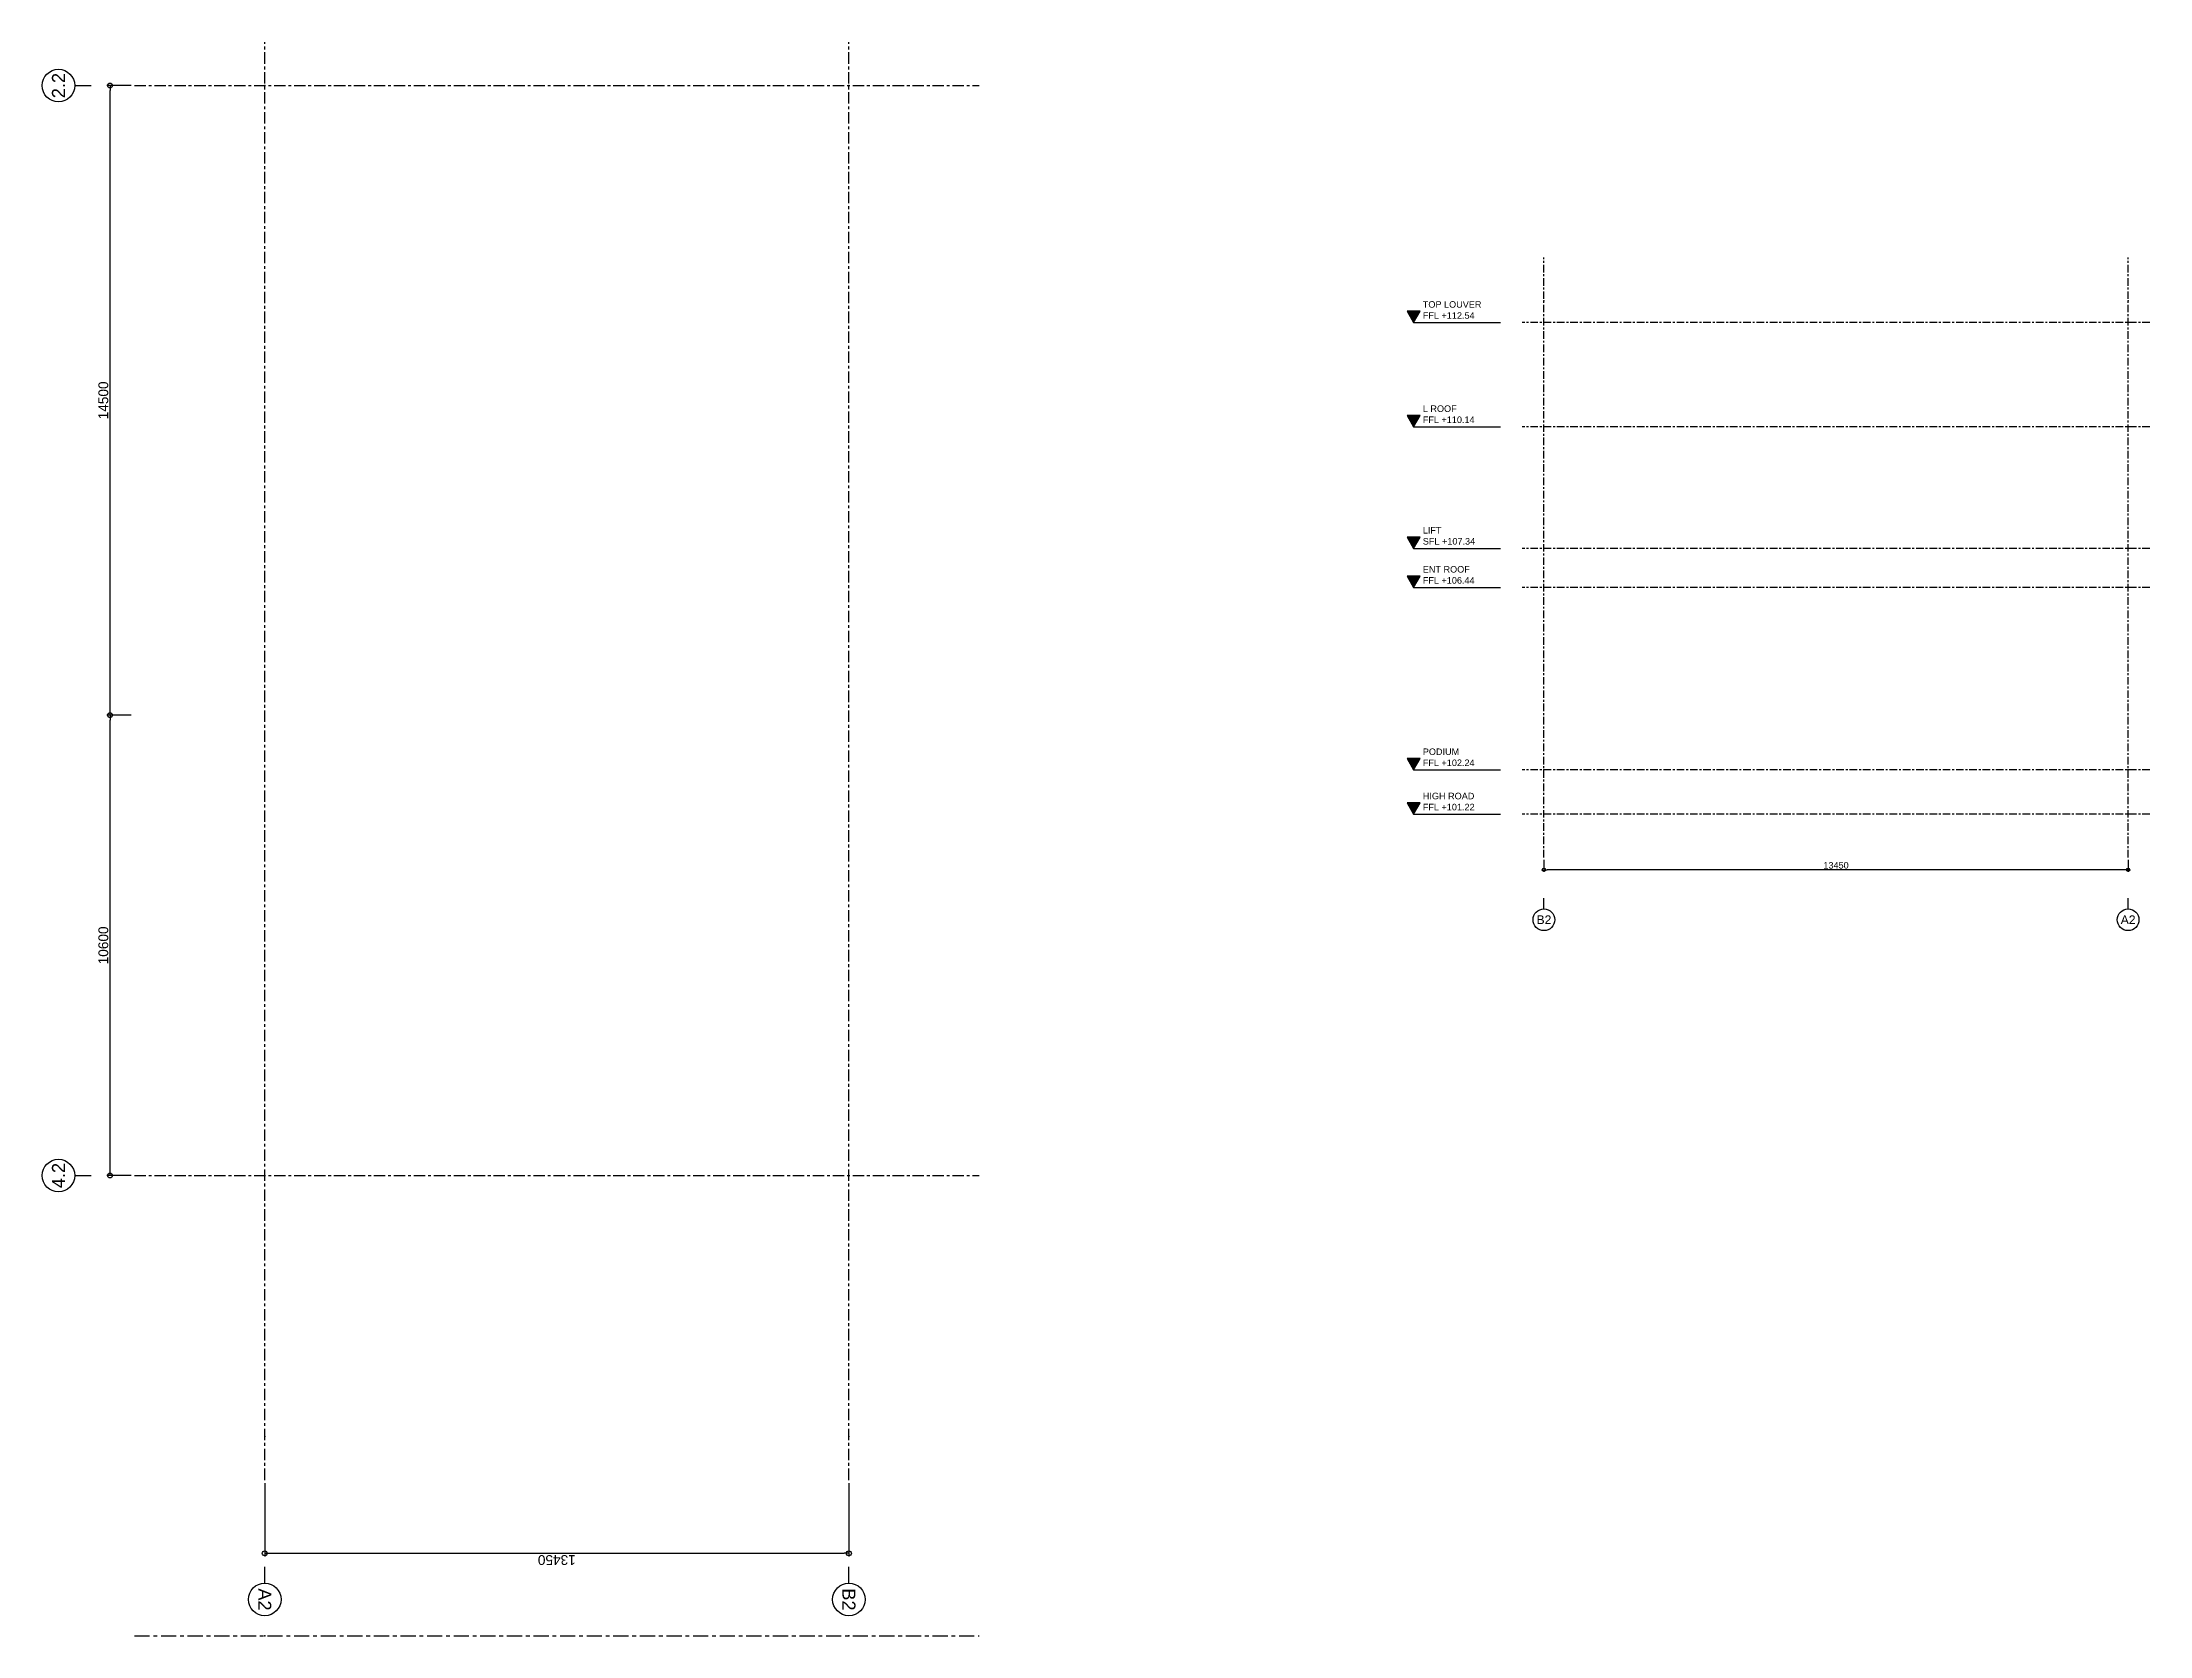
# Model space of a CAD drawing. Header units: millimetres. Extents: x -220592 to 404889, y -217665 to 38245.
# Drawn here: x -141942 to -93414, y -51406 to -14706 of the extents above; entities that cross this region are included whole.
import ezdxf
from ezdxf.enums import TextEntityAlignment as Align

# ---------------------------------------------------------------- set-up
doc = ezdxf.new("R2010")
doc.units = ezdxf.units.MM
doc.linetypes.add('CENTER', pattern=[50.8, 31.75, -6.35, 6.35, -6.35])
doc.linetypes.add('TA_GL_000.70000', pattern=[1.925, 0.7, -0.175, 0.175, -0.175, 0.7])
for name, color, linetype in [('000 - 0_SYM_DWG_GRID-BUBBLE_MAIN_COLOR_1', 7, 'Continuous'), ('000 - 0_SYM_DWG_GRIDLINE_MAIN_COLOR_1', 7, 'Continuous'), ('000 - 0_SYM_DWG_GRIDLINE_MAIN_COLOR_251', 7, 'Continuous'), ('000 - 0_SYM_DWG_LEVEL_MAIN_COLOR_2', 7, 'Continuous'), ('000 - 0_SYM_DWG_LEVEL_TEXT', 7, 'Continuous'), ('000 - GRID', 7, 'CENTER'), ('010 - ASPG_DIMS_NOM', 7, 'Continuous'), ('010 - ASPG_DIMS_OVERALL', 7, 'Continuous')]:
    doc.layers.add(name, color=color, linetype=linetype)
doc.styles.add('ARIAL', font='arial.ttf')
doc.styles.add('Arial_1', font='arial.ttf', dxfattribs={"height": 125})
doc.styles.add('FAMELINE_FOR_CKST', font='arial.ttf')
doc.styles.add('TA', font='', dxfattribs={"height": 4.5})
doc.styles.get('TA').set_extended_font_data('Cordia New')
doc.dimstyles.new('FAMELINE-CKST_C-C', dxfattribs={"dimtxt": 0.3, "dimasz": 0.15, "dimexe": 0.1, "dimexo": 0.1, "dimgap": 0.05, "dimtad": 1, "dimzin": 0, "dimdsep": 46, "dimtxsty": 'FAMELINE_FOR_CKST', "dimblk": 'ORIGIN', "dimblk1": 'ORIGIN', "dimblk2": 'ORIGIN', "dimsah": 1, "dimcen": 0.1, "dimdle": 0.1, "dimclrd": 7, "dimclre": 7, "dimclrt": 7, "dimadec": 0, "dimazin": 0, "dimtfac": 1, "dimtix": 1, "dimtmove": 2, "dimatfit": 3, "dimfxl": 1, "dimtolj": 1, "dimtzin": 0, "dimlwd": -1, "dimlwe": -1, "dimarcsym": 0})

# ---------------------------------------------------------------- blocks, each defined once
blk = doc.blocks.new('*U28497')
at = {"layer": '000 - 0_SYM_DWG_GRIDLINE_MAIN_COLOR_1', "color": 7}
blk.add_line((45, 0), (40, 0), dxfattribs=at)
blk.add_circle((50, 0), 5, dxfattribs=at)
at = {"layer": '000 - 0_SYM_DWG_GRIDLINE_MAIN_COLOR_251', "color": 7, "linetype": 'ByBlock', "ltscale": 5}
blk.add_line((13.33, 0), (-428.16, 0), dxfattribs=at)
at = {"layer": '000 - 0_SYM_DWG_GRIDLINE_MAIN_COLOR_251', "color": 7}
for p in [(-414.83, 0), (0, 0)]:
    blk.add_point(p, dxfattribs=at)
at = {"color": 7, "style": 'TA', "flags": 1}
blk.add_attdef('LOCATION', (6, -6), '', height=4.5, rotation=270, dxfattribs=at)
at = {"layer": '000 - 0_SYM_DWG_GRID-BUBBLE_MAIN_COLOR_1', "color": 7, "style": 'ARIAL'}
blk.add_attdef('GRID-HEAD', text='', height=4, dxfattribs=at).set_placement((50, 0), align=Align.MIDDLE_CENTER)
blk = doc.blocks.new('*U28499')
at = {"layer": '000 - 0_SYM_DWG_GRIDLINE_MAIN_COLOR_1', "color": 7}
blk.add_line((58.33, 0), (53.33, 0), dxfattribs=at)
blk.add_circle((63.33, 0), 5, dxfattribs=at)
at = {"layer": '000 - 0_SYM_DWG_GRIDLINE_MAIN_COLOR_251', "color": 7, "linetype": 'ByBlock', "ltscale": 5}
blk.add_line((40, 0), (-219.33, 0), dxfattribs=at)
at = {"layer": '000 - 0_SYM_DWG_GRIDLINE_MAIN_COLOR_251', "color": 7}
for p in [(-179.33, 0), (0, 0)]:
    blk.add_point(p, dxfattribs=at)
at = {"color": 7, "style": 'TA', "flags": 1}
blk.add_attdef('LOCATION', (6, -6), '', height=4.5, rotation=270, dxfattribs=at)
at = {"layer": '000 - 0_SYM_DWG_GRID-BUBBLE_MAIN_COLOR_1', "color": 7, "style": 'ARIAL'}
blk.add_attdef('GRID-HEAD', text='', height=4, rotation=270, dxfattribs=at).set_placement((63.33, 0), align=Align.MIDDLE_CENTER)
blk = doc.blocks.new('*U28498')
at = {"layer": '000 - 0_SYM_DWG_GRIDLINE_MAIN_COLOR_1', "color": 7}
blk.add_line((58.33, 0), (53.33, 0), dxfattribs=at)
blk.add_circle((63.33, 0), 5, dxfattribs=at)
at = {"layer": '000 - 0_SYM_DWG_GRIDLINE_MAIN_COLOR_251', "color": 7, "linetype": 'ByBlock', "ltscale": 5}
blk.add_line((40, 0), (-219.33, 0), dxfattribs=at)
at = {"layer": '000 - 0_SYM_DWG_GRIDLINE_MAIN_COLOR_251', "color": 7}
for p in [(-179.33, 0), (0, 0)]:
    blk.add_point(p, dxfattribs=at)
at = {"color": 7, "style": 'TA', "flags": 1}
blk.add_attdef('LOCATION', (6, -6), '', height=4.5, rotation=270, dxfattribs=at)
at = {"layer": '000 - 0_SYM_DWG_GRID-BUBBLE_MAIN_COLOR_1', "color": 7, "style": 'ARIAL'}
blk.add_attdef('GRID-HEAD', text='', height=4, rotation=270, dxfattribs=at).set_placement((63.33, 0), align=Align.MIDDLE_CENTER)
blk = doc.blocks.new('*U28491')
at = {"layer": '000 - 0_SYM_DWG_GRIDLINE_MAIN_COLOR_251', "color": 7, "linetype": 'ByBlock', "ltscale": 5}
blk.add_line((30, 0), (-164.5, 0), dxfattribs=at)
at = {"layer": '000 - 0_SYM_DWG_GRIDLINE_MAIN_COLOR_251', "color": 7}
for p in [(-134.5, 0), (0, 0)]:
    blk.add_point(p, dxfattribs=at)
at = {"color": 7, "style": 'TA', "flags": 1}
blk.add_attdef('LOCATION', (6, -6), '', height=4.5, rotation=270, dxfattribs=at)
blk = doc.blocks.new('_Origin')
at = {"color": 7, "linetype": 'ByBlock', "lineweight": -2}
blk.add_line((0, 0), (-1, 0), dxfattribs=at)
blk.add_circle((0, 0), 0.5, dxfattribs=at)
blk = doc.blocks.new('*D22089')
at = {"layer": '010 - ASPG_DIMS_NOM', "color": 7, "transparency": 16777216}
for p, q in [((-136817, -47893), (-136817, -49580)), ((-123367, -47893), (-123367, -49580)), ((-136704, -49505), (-123479, -49505))]:
    blk.add_line(p, q, dxfattribs=at)
at = {"layer": 'Defpoints', "color": 7, "transparency": 16777216}
for p in [(-136817, -47818), (-123367, -47818), (-123367, -49505)]:
    blk.add_point(p, dxfattribs=at)
at = {"layer": '010 - ASPG_DIMS_NOM', "color": 7, "transparency": 16777216, "xscale": 112.5, "yscale": 112.5, "zscale": 112.5, "rotation": 180}
blk.add_blockref('_Origin', (-136817, -49505), dxfattribs=at)
at = {"layer": '010 - ASPG_DIMS_NOM', "color": 7, "transparency": 16777216, "xscale": 112.5, "yscale": 112.5, "zscale": 112.5}
blk.add_blockref('_Origin', (-123367, -49505), dxfattribs=at)
at = {"layer": '010 - ASPG_DIMS_NOM', "color": 7, "transparency": 16777216, "insert": (-130092, -49658), "char_height": 225, "attachment_point": 5, "rotation": 180, "style": 'FAMELINE_FOR_CKST'}
blk.add_mtext('\\A1;13450', dxfattribs=at)
blk = doc.blocks.new('*D22090')
at = {"layer": '010 - ASPG_DIMS_NOM', "color": 7, "transparency": 16777216}
for p, q in [((-139892, -30206), (-140454, -30206)), ((-140379, -40693), (-140379, -30318)), ((-139892, -40806), (-140454, -40806))]:
    blk.add_line(p, q, dxfattribs=at)
at = {"layer": 'Defpoints', "color": 7, "transparency": 16777216}
for p in [(-140379, -30206), (-139817, -30206), (-139817, -40806)]:
    blk.add_point(p, dxfattribs=at)
at = {"layer": '010 - ASPG_DIMS_NOM', "color": 7, "transparency": 16777216, "xscale": 112.5, "yscale": 112.5, "zscale": 112.5}
for p, rotation in [((-140379, -30206), 90), ((-140379, -40806), 270)]:
    blk.add_blockref('_Origin', p, dxfattribs=dict(at, rotation=rotation))
at = {"layer": '010 - ASPG_DIMS_NOM', "color": 7, "transparency": 16777216, "insert": (-140532, -35506), "char_height": 225, "attachment_point": 5, "rotation": 90, "style": 'FAMELINE_FOR_CKST'}
blk.add_mtext('\\A1;10600', dxfattribs=at)
blk = doc.blocks.new('*D22091')
at = {"layer": '010 - ASPG_DIMS_NOM', "color": 7, "transparency": 16777216}
for p, q in [((-139892, -15706), (-140454, -15706)), ((-140379, -30093), (-140379, -15818)), ((-139892, -30206), (-140454, -30206))]:
    blk.add_line(p, q, dxfattribs=at)
at = {"layer": 'Defpoints', "color": 7, "transparency": 16777216}
for p in [(-140379, -15706), (-139817, -15706), (-139817, -30206)]:
    blk.add_point(p, dxfattribs=at)
at = {"layer": '010 - ASPG_DIMS_NOM', "color": 7, "transparency": 16777216, "xscale": 112.5, "yscale": 112.5, "zscale": 112.5}
for p, rotation in [((-140379, -15706), 90), ((-140379, -30206), 270)]:
    blk.add_blockref('_Origin', p, dxfattribs=dict(at, rotation=rotation))
at = {"layer": '010 - ASPG_DIMS_NOM', "color": 7, "transparency": 16777216, "insert": (-140532, -22956), "char_height": 225, "attachment_point": 5, "rotation": 90, "style": 'FAMELINE_FOR_CKST'}
blk.add_mtext('\\A1;14500', dxfattribs=at)
blk = doc.blocks.new('*U28557')
at = {"layer": '000 - 0_SYM_DWG_GRIDLINE_MAIN_COLOR_1', "color": 7}
blk.add_line((43.65, 0), (38.65, 0), dxfattribs=at)
blk.add_circle((48.65, 0), 5, dxfattribs=at)
at = {"layer": '000 - 0_SYM_DWG_GRIDLINE_MAIN_COLOR_251', "color": 7, "linetype": 'ByBlock', "ltscale": 5}
blk.add_line((20, 0), (-256.4, 0), dxfattribs=at)
at = {"layer": '000 - 0_SYM_DWG_GRIDLINE_MAIN_COLOR_251', "color": 7}
for p in [(-236.4, 0), (0, 0)]:
    blk.add_point(p, dxfattribs=at)
at = {"color": 7, "style": 'TA', "flags": 1}
blk.add_attdef('LOCATION', (6, -6), '', height=4.5, rotation=270, dxfattribs=at)
at = {"layer": '000 - 0_SYM_DWG_GRID-BUBBLE_MAIN_COLOR_1', "color": 7, "style": 'ARIAL'}
blk.add_attdef('GRID-HEAD', text='', height=4, rotation=90, dxfattribs=at).set_placement((48.65, 0), align=Align.MIDDLE_CENTER)
blk = doc.blocks.new('*U28552')
at = {"layer": '000 - 0_SYM_DWG_GRIDLINE_MAIN_COLOR_251', "color": 7, "linetype": 'ByBlock', "ltscale": 5}
blk.add_line((10, 0), (-279, 0), dxfattribs=at)
at = {"layer": '000 - 0_SYM_DWG_GRIDLINE_MAIN_COLOR_251', "color": 7}
for p in [(-269, 0), (0, 0)]:
    blk.add_point(p, dxfattribs=at)
at = {"color": 7, "style": 'TA', "flags": 1}
blk.add_attdef('LOCATION', (6, -6), '', height=4.5, rotation=270, dxfattribs=at)
at = {"layer": '000 - 0_SYM_DWG_GRID-BUBBLE_MAIN_COLOR_1', "color": 7, "style": 'ARIAL'}
for tag, p in [('LEVEL_3', (-5, -3)), ('LEVEL_2', (-5, -9)), ('LEVEL_1', (-5, -15))]:
    blk.add_attdef(tag, p, '', height=4, rotation=180, dxfattribs=at)
blk = doc.blocks.new('*U28553')
at = {"layer": '000 - 0_SYM_DWG_GRIDLINE_MAIN_COLOR_251', "color": 7, "linetype": 'ByBlock', "ltscale": 5}
blk.add_line((10, 0), (-279, 0), dxfattribs=at)
at = {"layer": '000 - 0_SYM_DWG_GRIDLINE_MAIN_COLOR_251', "color": 7}
for p in [(-269, 0), (0, 0)]:
    blk.add_point(p, dxfattribs=at)
at = {"color": 7, "style": 'TA', "flags": 1}
blk.add_attdef('LOCATION', (6, -6), '', height=4.5, rotation=270, dxfattribs=at)
at = {"layer": '000 - 0_SYM_DWG_GRID-BUBBLE_MAIN_COLOR_1', "color": 7, "style": 'ARIAL'}
for tag, p in [('LEVEL_3', (-5, -3)), ('LEVEL_2', (-5, -9)), ('LEVEL_1', (-5, -15))]:
    blk.add_attdef(tag, p, '', height=4, rotation=180, dxfattribs=at)
blk = doc.blocks.new('*U27372')
at = {"layer": '000 - 0_SYM_DWG_LEVEL_MAIN_COLOR_2'}
blk.add_hatch(color=7, dxfattribs=at).paths.add_polyline_path([(-47.01, 5.18), (-50, 0), (-52.99, 5.18)])
at = {"color": 7}
blk.add_point((0, 0), dxfattribs=at)
at = {"layer": '000 - 0_SYM_DWG_GRIDLINE_MAIN_COLOR_251', "color": 7}
blk.add_lwpolyline([(-50, 0), (-19, 0), (-14.5, 0), (-10, 0)], dxfattribs=at)
at = {"layer": '000 - 0_SYM_DWG_LEVEL_MAIN_COLOR_2', "color": 7, "lineweight": 25}
for p, q in [((-47.01, 5.18), (-52.99, 5.18)), ((-52.99, 5.18), (-50, 0)), ((-50, 0), (-47.01, 5.18))]:
    blk.add_line(p, q, dxfattribs=at)
at = {"layer": '000 - 0_SYM_DWG_LEVEL_TEXT', "color": 7, "style": 'Arial_1'}
for tag, p in [('LV_NAME_2', (-45.79, 6.83)), ('LV_NAME_1', (-45.78, 11.92)), ('LV_NAME_3', (-45.8, 1.74))]:
    blk.add_attdef(tag, p, '', height=3, dxfattribs=at)
blk = doc.blocks.new('*D28795')
at = {"layer": '010 - ASPG_DIMS_OVERALL', "color": 7, "transparency": 16777216}
for p, q in [((-13450, -12370), (-13450, -12651)), ((-75, -12601), (-13375, -12601)), ((0, -12370), (0, -12651))]:
    blk.add_line(p, q, dxfattribs=at)
at = {"layer": 'Defpoints', "color": 7, "transparency": 16777216}
for p in [(-13450, -12320), (-13450, -12601), (0, -12320)]:
    blk.add_point(p, dxfattribs=at)
at = {"layer": '010 - ASPG_DIMS_OVERALL', "color": 7, "transparency": 16777216, "xscale": 75, "yscale": 75, "zscale": 75, "rotation": 180}
blk.add_blockref('_Origin', (-13450, -12601), dxfattribs=at)
at = {"layer": '010 - ASPG_DIMS_OVERALL', "color": 7, "transparency": 16777216, "xscale": 75, "yscale": 75, "zscale": 75}
blk.add_blockref('_Origin', (0, -12601), dxfattribs=at)
at = {"layer": '010 - ASPG_DIMS_OVERALL', "color": 7, "transparency": 16777216, "insert": (-6725, -12500), "char_height": 150, "attachment_point": 5, "style": 'FAMELINE_FOR_CKST'}
blk.add_mtext('\\A1;13450', dxfattribs=at)
blk = doc.blocks.new('A$C6642fbbe')
at = {"color": 7, "xscale": 50, "yscale": 50, "zscale": 50}
for p, values in [((-13950, 0), {'LV_NAME_2': 'TOP LOUVER', 'LV_NAME_3': 'FFL +112.54'}), ((-13950, -2400), {'LV_NAME_2': 'L ROOF', 'LV_NAME_3': 'FFL +110.14'}), ((-13950, -5200), {'LV_NAME_2': 'LIFT', 'LV_NAME_3': 'SFL +107.34'}), ((-13950, -6100), {'LV_NAME_2': 'ENT ROOF', 'LV_NAME_3': 'FFL +106.44'}), ((-13950, -10300), {'LV_NAME_2': 'PODIUM', 'LV_NAME_3': 'FFL +102.24'}), ((-13950, -11320), {'LV_NAME_2': 'HIGH ROAD', 'LV_NAME_3': 'FFL +101.22'})]:
    blk.add_blockref('*U27372', p, dxfattribs=at).add_auto_attribs(values)
at = {"layer": '000 - GRID', "color": 7, "linetype": 'TA_GL_000.70000', "xscale": 50, "yscale": 50, "zscale": 50, "rotation": 270}
for p, values in [((-13450, -11320), {'GRID-HEAD': 'B2'}), ((0, -11320), {'GRID-HEAD': 'A2'})]:
    blk.add_blockref('*U28557', p, dxfattribs=at).add_auto_attribs(values)
at = {"layer": '000 - GRID', "color": 7, "linetype": 'TA_GL_000.70000', "xscale": -50, "yscale": 50, "zscale": 50, "rotation": 180}
for name, p in [('*U28552', (0, 0)), ('*U28553', (0, -2400)), ('*U28553', (0, -5200)), ('*U28553', (0, -6100)), ('*U28553', (0, -10300)), ('*U28553', (0, -11320))]:
    blk.add_blockref(name, p, dxfattribs=at)
at = {"layer": '010 - ASPG_DIMS_OVERALL', "color": 7}
dim = blk.add_linear_dim(base=(-13450, -12601.2), p1=(0, -12320), p2=(-13450, -12320), dimstyle='FAMELINE-CKST_C-C', override={"dimscale": 500, "dimdec": 0, "dimlfac": 1, "dimclrd": 7, "dimclre": 7, "dimclrt": 7}, dxfattribs=at)
dim.commit()
dim.dimension.update_dxf_attribs({"geometry": '*D28795', "text_midpoint": (-6725, -12499.6)})

msp = doc.modelspace()

# ---------------------------------------------------------------- block references
at = {"layer": '000 - GRID', "color": 7, "linetype": 'TA_GL_000.70000', "xscale": 75, "yscale": 75, "zscale": 75}
for name, p, rotation, values in [('*U28497', (-136816.791, -46817.7705), 270, {'GRID-HEAD': 'A2'}), ('*U28497', (-123366.791, -46817.7705), 270, {'GRID-HEAD': 'B2'}), ('*U28499', (-136816.791, -15705.7702), 180, {'GRID-HEAD': '2.2'}), ('*U28498', (-136816.791, -40805.7702), 180, {'GRID-HEAD': '4.2'})]:
    msp.add_blockref(name, p, dxfattribs=dict(at, rotation=rotation)).add_auto_attribs(values)
at = {"layer": '000 - GRID', "color": 7, "linetype": 'TA_GL_000.70000', "xscale": 100, "yscale": 100, "zscale": 100, "rotation": 180}
msp.add_blockref('*U28491', (-136816.791, -51405.7702), dxfattribs=at)
at = {"layer": 'Defpoints', "color": 7}
msp.add_blockref('A$C6642fbbe', (-93914.2117, -21162.3682), dxfattribs=at)

# ---------------------------------------------------------------- dimensions: what is measured, and where the dimension line sits
at = {"layer": '010 - ASPG_DIMS_NOM', "color": 7}
for base, p1, p2, angle, override, picture, middle in [((-140379.291, -15705.7702), (-139816.791, -30205.7702), (-139816.791, -15705.7702), 270, {"dimscale": 750, "dimdec": 0, "dimclrd": 7, "dimclre": 7, "dimclrt": 7}, '*D22091', (-140531.67, -22955.7702)), ((-140379.291, -30205.7702), (-139816.791, -40805.7702), (-139816.791, -30205.7702), 270, {"dimscale": 750, "dimdec": 0, "dimclrd": 7, "dimclre": 7, "dimclrt": 7}, '*D22090', (-140531.67, -35505.7702)), ((-123366.791, -49505.2705), (-136816.791, -47817.7705), (-123366.791, -47817.7705), 180, {"dimscale": 750, "dimtad": 2, "dimdec": 0, "dimclrd": 7, "dimclre": 7, "dimclrt": 7}, '*D22089', (-130091.791, -49657.7262))]:
    dim = msp.add_linear_dim(base=base, p1=p1, p2=p2, angle=angle, dimstyle='FAMELINE-CKST_C-C', override=override, dxfattribs=at)
    dim.commit()
    dim.dimension.update_dxf_attribs({"geometry": picture, "text_midpoint": middle})

doc.saveas('drawing.dxf')
